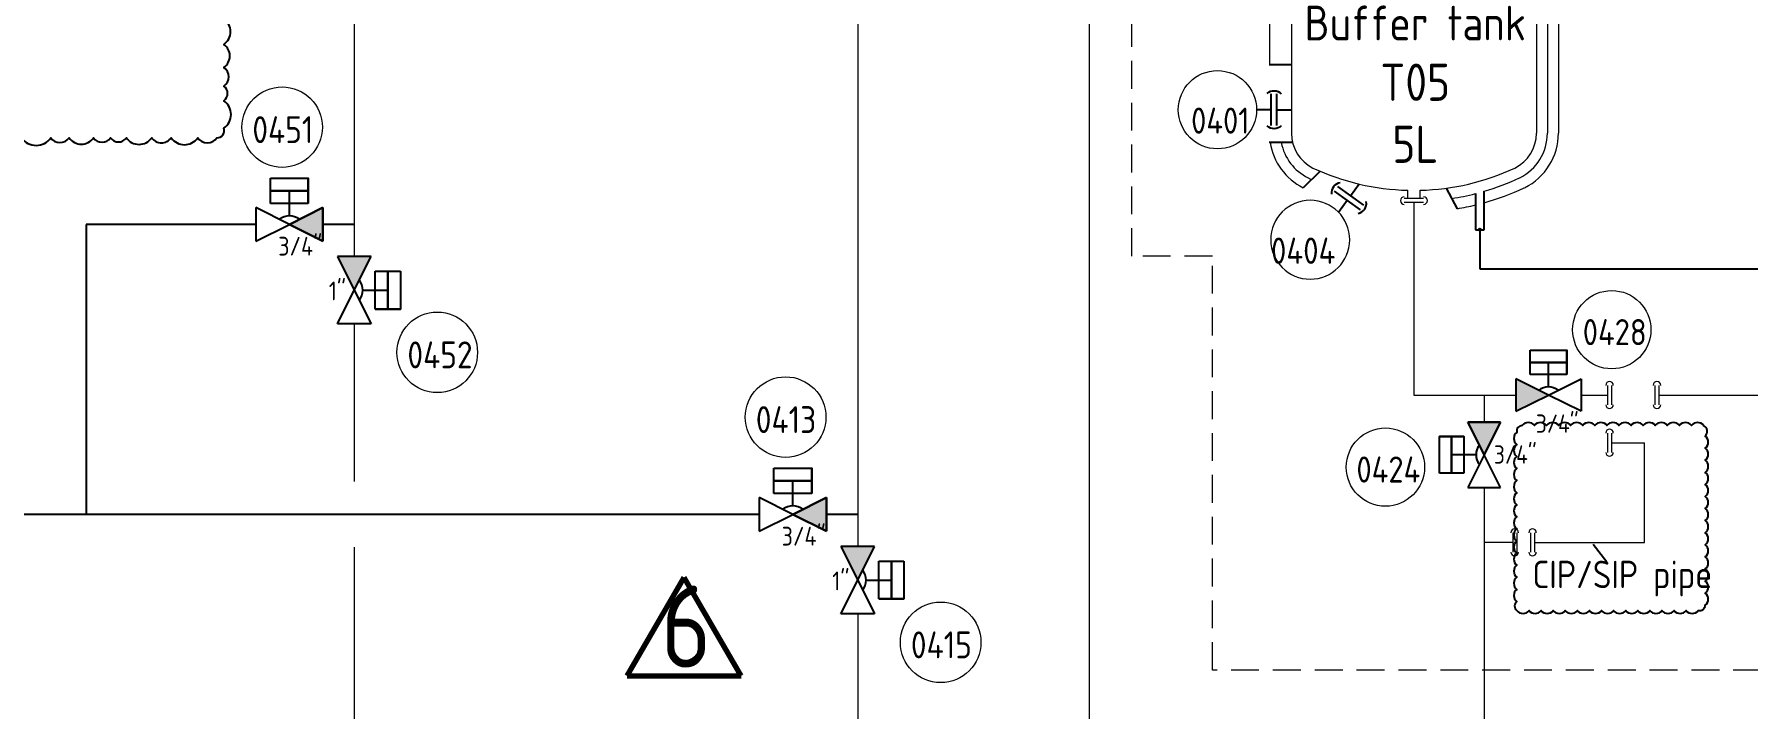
# Model space of a CAD drawing. Header units: millimetres. Extents: x -68339142 to 208, y -167 to 82456658.
# Drawn here: x -68326224 to -68325444, y 82448922 to 82449229 of the extents above; entities that cross this region are included whole.
import ezdxf

# ---------------------------------------------------------------- set-up
doc = ezdxf.new("R2010")
doc.units = ezdxf.units.MM
doc.header["$MEASUREMENT"] = 0
doc.linetypes.add('HIDDEN', pattern=[9.525, 6.35, -3.175])
doc.layers.add('Langurage', color=7, linetype='Continuous', lineweight=0)
doc.layers.add('Modle', color=161, linetype='Continuous', lineweight=70)
doc.layers.add('排管', color=10, linetype='Continuous')
doc.layers.add('药液', color=210, linetype='Continuous')
doc.styles.get("Standard").update_dxf_attribs({"font": 'gbenor.shx', "bigfont": 'gbcbig.shx'})

# ---------------------------------------------------------------- blocks, each defined once
blk = doc.blocks.new('液位计')
at = {"color": 1, "linetype": 'ByBlock', "lineweight": 9}
blk.add_circle((13.5, 0), 13.5, dxfattribs=at)
at = {"color": 1, "linetype": 'ByBlock', "lineweight": 9, "flags": 1}
for tag, p in [('YQJ_ITEMID', (24.92, 7.98)), ('YQJ_CLASS_NAME', (24.93, 3.68)), ('供电电源', (25.44, -5.23)), ('品牌', (25.35, -0.69)), ('控制方式', (25.57, -9.99)), ('量程上限', (25.3, -14.93)), ('量程下限', (25.17, -19.97)), ('输入信号类型1', (25.12, -25.29)), ('输入信号类型2', (24.95, -30.48))]:
    blk.add_attdef(tag, p, '', height=5, dxfattribs=at)
at = {"color": 1, "linetype": 'ByBlock', "lineweight": 13, "flags": 2}
blk.add_attdef('YQJ_CODE', (7.04, 0.6), '', height=9, dxfattribs=at)
at = {"color": 1, "linetype": 'ByBlock', "lineweight": 13}
blk.add_attdef('YQJ_NO', (4.42, -8.26), '', height=9, dxfattribs=at)
at = {"color": 1, "linetype": 'ByBlock', "lineweight": 9}
blk.add_attdef('尺寸', (-11.61, -20.93), '', height=6.3, dxfattribs=at)
blk = doc.blocks.new('*U145')
at = {"color": 0}
for p, q in [((-15.47, -6.33), (-15.47, 6.33)), ((-11.25, 6.33), (-11.25, -6.33)), ((-11.25, -6.33), (-11.25, 6.33)), ((-7.03, 6.33), (-7.03, -6.33)), ((0, 0), (-5.63, 11.25)), ((-5.63, 11.25), (5.62, 11.25)), ((5.62, 11.25), (0, 0)), ((0, 0), (-5.63, -11.25)), ((5.62, -11.25), (0, 0)), ((-2.81, 0), (-11.25, 0)), ((-7.03, -6.33), (-15.47, -6.33)), ((-5.63, -11.25), (5.62, -11.25))]:
    blk.add_line(p, q, dxfattribs=at)
blk.add_lwpolyline([(-7.03, 6.33), (-7.03, 6.33), (-15.47, 6.33), (-15.47, 6.33)], close=True, dxfattribs=at)
at = {"color": 1, "linetype": 'ByBlock', "lineweight": 9}
blk.add_circle((-34.08, -4.25), 13.5, dxfattribs=at)
at = {"color": 0}
blk.add_arc((2.81, 0), 5.62, 143.1301, 216.8699, dxfattribs=at)
at = {"color": 1, "linetype": 'ByBlock', "lineweight": 9}
for tag, p, height, flags in [('YQJ_CODE', (-41.8, -1.57), 9, 2), ('YQJ_ITEMID', (12.3, -9.27), 5, 1), ('YQJ_CLASS_NAME', (12.34, -15.05), 5, 1), ('品牌', (13.52, -20.57), 5, 1), ('供电电源', (13.41, -26.42), 5, 1), ('控制方式', (13.73, -33.14), 5, 1), ('输出信号类型1', (14.15, -39.41), 5, 1), ('输出信号类型2', (13.98, -46.43), 5, 1)]:
    blk.add_attdef(tag, p, '', height=height, dxfattribs=dict(at, flags=flags))
for tag, p, height in [('尺寸', (3.35, -3.05), 6.3), ('YQJ_NO', (-44.08, -9.58), 9)]:
    blk.add_attdef(tag, p, '', height=height, dxfattribs=at)
blk = doc.blocks.new('3D符号')
h = blk.add_hatch(color=256)
h.dxf.hatch_style = 1
h.paths.add_polyline_path([(-11.25, 5.625), (-11.25, -5.625), (0, 0)])
at = {"color": 0}
for p, q in [((0, 0), (-11.25, 5.625)), ((-11.25, 5.625), (-11.25, -5.625)), ((-11.25, -5.625), (0, 0))]:
    blk.add_line(p, q, dxfattribs=at)
blk = doc.blocks.new('*U460')
at = {"color": 0}
for p, q in [((-6.33, 7.03), (-6.33, 15.47)), ((-6.33, 15.47), (6.33, 15.47)), ((6.33, 11.25), (-6.33, 11.25)), ((-6.33, 11.25), (6.33, 11.25)), ((6.33, 7.03), (-6.33, 7.03)), ((0, 2.81), (0, 11.25)), ((0, 0), (-11.25, 5.62)), ((-11.25, 5.62), (-11.25, -5.62)), ((-11.25, -5.62), (0, 0)), ((0, 0), (11.25, 5.62)), ((11.25, -5.62), (0, 0)), ((11.25, 5.62), (11.25, -5.62))]:
    blk.add_line(p, q, dxfattribs=at)
blk.add_lwpolyline([(6.33, 7.03), (6.33, 7.03), (6.33, 15.47), (6.33, 15.47)], close=True, dxfattribs=at)
at = {"color": 1, "linetype": 'ByBlock', "lineweight": 9}
blk.add_circle((21.81, 22.54), 13.5, dxfattribs=at)
at = {"color": 0}
blk.add_arc((0, -2.81), 5.62, 53.1301, 126.8699, dxfattribs=at)
at = {"color": 1, "linetype": 'ByBlock', "lineweight": 9}
for tag, p, height, flags in [('YQJ_CODE', (14.1, 25.21), 9, 2), ('YQJ_ITEMID', (12.3, -9.27), 5, 1), ('YQJ_CLASS_NAME', (12.34, -15.05), 5, 1), ('品牌', (13.52, -20.57), 5, 1), ('供电电源', (13.41, -26.42), 5, 1), ('控制方式', (13.73, -33.14), 5, 1), ('输出信号类型1', (14.15, -39.41), 5, 1), ('输出信号类型2', (13.98, -46.43), 5, 1)]:
    blk.add_attdef(tag, p, '', height=height, dxfattribs=dict(at, flags=flags))
for tag, p, height in [('YQJ_NO', (11.82, 17.2), 9), ('尺寸', (-4.34, -13.01), 6.3)]:
    blk.add_attdef(tag, p, '', height=height, dxfattribs=at)
blk = doc.blocks.new('*U41')
h = blk.add_hatch(color=256)
h.dxf.hatch_style = 1
h.paths.add_polyline_path([(11.25, -5.625), (11.25, 5.625), (0, 0)])
at = {"color": 0}
for p, q in [((11.25, 5.625), (0, 0)), ((0, 0), (11.25, -5.625)), ((11.25, -5.625), (11.25, 5.625))]:
    blk.add_line(p, q, dxfattribs=at)
blk = doc.blocks.new('*U69')
at = {"color": 1, "linetype": 'ByBlock', "lineweight": 9}
blk.add_circle((13.5, 0), 13.5, dxfattribs=at)
at = {"color": 1, "linetype": 'ByBlock', "lineweight": 9, "flags": 1}
for tag, p in [('YQJ_ITEMID', (24.39, 7.98)), ('YQJ_CLASS_NAME', (24.4, 3.68)), ('供电电源', (24.91, -5.23)), ('品牌', (24.82, -0.69)), ('控制方式', (25.05, -9.99)), ('量程上限', (24.78, -14.93)), ('量程下限', (24.64, -19.97)), ('输入信号类型1', (24.59, -25.29)), ('输入信号类型2', (24.42, -30.48))]:
    blk.add_attdef(tag, p, '', height=5, dxfattribs=at)
at = {"color": 1, "linetype": 'ByBlock', "lineweight": 13, "flags": 2}
blk.add_attdef('YQJ_CODE', (7.18, -0.38), '', height=9, dxfattribs=at)
at = {"color": 1, "linetype": 'ByBlock', "lineweight": 13}
blk.add_attdef('YQJ_NO', (4.42, -8.26), '', height=9, dxfattribs=at)
at = {"color": 1, "linetype": 'ByBlock', "lineweight": 9}
blk.add_attdef('尺寸', (-11.61, -20.93), '', height=6.3, dxfattribs=at)
blk = doc.blocks.new('*U253')
at = {"color": 0}
for p, q in [((-6.33, 7.03), (-6.33, 15.47)), ((-6.33, 15.47), (6.33, 15.47)), ((6.33, 11.25), (-6.33, 11.25)), ((-6.33, 11.25), (6.33, 11.25)), ((6.33, 7.03), (-6.33, 7.03)), ((0, 2.81), (0, 11.25)), ((0, 0), (-11.25, 5.62)), ((-11.25, 5.62), (-11.25, -5.62)), ((-11.25, -5.62), (0, 0)), ((0, 0), (11.25, 5.62)), ((11.25, -5.62), (0, 0)), ((11.25, 5.62), (11.25, -5.62))]:
    blk.add_line(p, q, dxfattribs=at)
blk.add_lwpolyline([(6.33, 7.03), (6.33, 7.03), (6.33, 15.47), (6.33, 15.47)], close=True, dxfattribs=at)
at = {"color": 1, "linetype": 'ByBlock', "lineweight": 9}
blk.add_circle((-2.43, 32.59), 13.5, dxfattribs=at)
at = {"color": 0}
blk.add_arc((0, -2.81), 5.62, 53.1301, 126.8699, dxfattribs=at)
at = {"color": 1, "linetype": 'ByBlock', "lineweight": 9}
for tag, p, height, flags in [('YQJ_CODE', (-10.14, 35.26), 9, 2), ('YQJ_ITEMID', (12.3, -9.27), 5, 1), ('YQJ_CLASS_NAME', (12.34, -15.05), 5, 1), ('品牌', (13.52, -20.57), 5, 1), ('供电电源', (13.41, -26.42), 5, 1), ('控制方式', (13.73, -33.14), 5, 1), ('输出信号类型1', (14.15, -39.41), 5, 1), ('输出信号类型2', (13.98, -46.43), 5, 1)]:
    blk.add_attdef(tag, p, '', height=height, dxfattribs=dict(at, flags=flags))
for tag, p, height in [('YQJ_NO', (-12.42, 27.26), 9), ('尺寸', (-3.75, -10.48), 6.3)]:
    blk.add_attdef(tag, p, '', height=height, dxfattribs=at)
blk = doc.blocks.new('*U252')
at = {"color": 0}
for p, q in [((5.62, 11.25), (-5.63, 11.25)), ((-5.63, 11.25), (0, 0)), ((0, 0), (5.62, 11.25)), ((7.03, -6.33), (7.03, 6.33)), ((7.03, 6.33), (15.47, 6.33)), ((11.25, -6.33), (11.25, 6.33)), ((11.25, 6.33), (11.25, -6.33)), ((15.47, 6.33), (15.47, -6.33)), ((-5.63, -11.25), (0, 0)), ((0, 0), (5.62, -11.25)), ((2.81, 0), (11.25, 0)), ((5.62, -11.25), (-5.63, -11.25))]:
    blk.add_line(p, q, dxfattribs=at)
blk.add_lwpolyline([(7.03, -6.33), (7.03, -6.33), (15.47, -6.33), (15.47, -6.33)], close=True, dxfattribs=at)
at = {"color": 1, "linetype": 'ByBlock', "lineweight": 9}
blk.add_circle((27.78, -20.87), 13.5, dxfattribs=at)
at = {"color": 0}
blk.add_arc((-2.81, 0), 5.62, 323.1301, 36.8699, dxfattribs=at)
at = {"color": 1, "linetype": 'ByBlock', "lineweight": 9}
for tag, p, height in [('尺寸', (-8.54, -3.43), 6.3), ('YQJ_NO', (17.79, -26.21), 9)]:
    blk.add_attdef(tag, p, '', height=height, dxfattribs=at)
for tag, p, height, flags in [('YQJ_ITEMID', (12.3, -9.27), 5, 1), ('YQJ_CLASS_NAME', (12.34, -15.05), 5, 1), ('YQJ_CODE', (20.07, -18.2), 9, 2), ('品牌', (13.52, -20.57), 5, 1), ('供电电源', (13.41, -26.42), 5, 1), ('控制方式', (13.73, -33.14), 5, 1), ('输出信号类型1', (14.15, -39.41), 5, 1), ('输出信号类型2', (13.98, -46.43), 5, 1)]:
    blk.add_attdef(tag, p, '', height=height, dxfattribs=dict(at, flags=flags))
blk = doc.blocks.new('*U43')
h = blk.add_hatch(color=256)
h.dxf.hatch_style = 1
h.paths.add_polyline_path([(5.625, 11.25), (-5.625, 11.25), (0, 0)])
at = {"color": 0}
for p, q in [((5.625, 11.25), (-5.625, 11.25)), ((-5.625, 11.25), (0, 0)), ((0, 0), (5.625, 11.25))]:
    blk.add_line(p, q, dxfattribs=at)
blk = doc.blocks.new('卫生卡箍')
at = {"color": 0}
for p, q in [((5.01, 0), (0, 0)), ((5.01, -5.49), (5.01, 5.49)), ((6.99, -5.49), (6.99, 5.49)), ((6.99, 0), (12, 0))]:
    blk.add_line(p, q, dxfattribs=at)
for centre, start, end in [((5.97, 3.1), 46.47917, 135.78093), ((5.97, -3.1), 224.21907, 313.52083)]:
    blk.add_arc(centre, 3.47, start, end, dxfattribs=at)
blk = doc.blocks.new('*U92')
at = {"color": 0}
for p, q in [((1.11, -4.88), (0, 0)), ((-4.25, -6.1), (6.47, -3.67)), ((-3.81, -8.04), (6.91, -5.6)), ((1.55, -6.82), (2.66, -11.7))]:
    blk.add_line(p, q, dxfattribs=at)
for centre, start, end in [((-1.7, -6.51), 147.02946, 236.33122), ((4.34, -5.13), 329.28957, 58.59132)]:
    blk.add_arc(centre, 3.47, start, end, dxfattribs=at)
blk = doc.blocks.new('TANK_N_5L')
at = {"color": 7, "lineweight": 9}
for p, q in [((21.81, 25.76), (30.64, 25.76)), ((21.81, 23.99), (30.64, 23.99)), ((23.4, 23.99), (23.4, 20.2)), ((29.05, 23.99), (29.05, 20.2)), ((54.56, 25.76), (63.38, 25.76)), ((54.56, 23.99), (63.38, 23.99)), ((56.14, 23.99), (56.14, 20.2)), ((61.8, 23.99), (61.8, 20.2)), ((106.62, 25.76), (115.45, 25.76)), ((106.62, 23.99), (115.45, 23.99)), ((108.21, 23.99), (108.21, 20.2)), ((113.86, 23.99), (113.86, 20.2)), ((13.94, 14.41), (13.94, 17.33)), ((14.08, 17.53), (21.4, 20.2)), ((21.4, 20.2), (23.4, 20.2)), ((29.05, 20.2), (56.14, 20.2)), ((61.8, 20.2), (108.21, 20.2)), ((113.86, 20.2), (121.82, 20.2)), ((129.14, 17.53), (121.82, 20.2)), ((129.28, 14.41), (129.28, 17.33)), ((14.08, 14.22), (15.5, 13.7)), ((15.84, 13.21), (15.84, -77.65)), ((127.38, 13.21), (127.38, -77.65)), ((129.14, 14.22), (127.72, 13.7)), ((132.38, -1.48), (132.38, -7.24)), ((137.38, -1.48), (137.38, -7.24)), ((132.38, -13.54), (132.38, -77.65)), ((137.38, -13.54), (137.38, -77.65)), ((5.84, -22.58), (5.84, -46.54)), ((132.38, -22.58), (132.38, -46.54)), ((76.02, -107.42), (67.2, -107.42)), ((68.78, -107.42), (68.78, -103.63)), ((74.44, -107.42), (74.44, -103.63)), ((76.02, -109.19), (67.2, -109.19))]:
    blk.add_line(p, q, dxfattribs=at)
for p, q in [((26.22, 25.76), (26.22, 27.87)), ((127.38, -1.48), (137.38, -1.48)), ((15.71, -22.58), (5.71, -22.58)), ((15.71, -46.54), (5.71, -46.54)), ((16.36, -81.89), (5.71, -81.89)), ((28.9, -94.93), (21.22, -102.45)), ((86.3, -102.67), (91.37, -112.01)), ((99.6, -105.17), (99.6, -121.58)), ((103.59, -121.58), (103.59, -104.08)), ((99.6, -121.58), (103.59, -121.58))]:
    blk.add_line(p, q)
blk.add_lwpolyline([(132.38, -7.24), (151.07, -7.24), (151.07, -13.54), (132.38, -13.54)])
for centre, radius, start, end in [((21.81, 24.88), 1.73, 90, 270), ((30.64, 24.88), 1.73, 270, 90), ((54.56, 24.88), 1.73, 90, 270), ((63.38, 24.88), 1.73, 270, 90), ((106.62, 24.88), 1.73, 90, 270), ((115.45, 24.88), 1.73, 270, 90), ((14.15, 17.33), 0.21, 110.00001, 180.00001), ((129.07, 17.33), 0.21, 0, 70), ((14.15, 14.41), 0.21, 180.00001, 250.00001), ((15.32, 13.21), 0.524, 0.00001, 70.00001), ((127.9, 13.21), 0.524, 110, 180), ((129.07, 14.41), 0.21, 290, 0), ((67.2, -108.31), 1.73, 90, 270), ((76.02, -108.31), 1.73, 270, 90)]:
    blk.add_arc(centre, radius, start, end, dxfattribs=at)
at = {"linetype": 'ByBlock', "lineweight": 5}
for centre, radius, start, end in [((33.53, -77.65), 17.69, 180, 243.6122), ((109.69, -77.65), 17.69, 296.3878, 0), ((109.69, -77.65), 22.69, 296.3878, 0), ((109.69, -77.65), 27.69, 296.3878, 0), ((33.53, -77.65), 27.69, 188.81922, 243.6122), ((33.53, -77.65), 22.69, 190.78378, 243.6122), ((71.61, 5.19), 108.86, 245.03595, 268.51118), ((71.61, 5.19), 108.86, 271.48882, 294.96405), ((71.61, 5.19), 113.86, 245.03595, 245.86073), ((71.61, 5.19), 113.86, 286.31117, 294.96405), ((71.61, 5.19), 113.86, 278.70605, 284.23171), ((71.61, 5.19), 118.86, 285.60708, 294.96405), ((71.61, 5.19), 118.86, 279.57065, 283.6212)]:
    blk.add_arc(centre, radius, start, end, dxfattribs=at)
at = {"xscale": -1.32, "yscale": 1.32, "zscale": 1.32}
for p in [(15.84, 0), (15.84, -66.95)]:
    blk.add_blockref('卫生卡箍', p, dxfattribs=at)
at = {"xscale": 1.331, "yscale": 1.331, "zscale": 1.331, "rotation": 311.3793870516099}
blk.add_blockref('*U92', (46.7, -100.77), dxfattribs=at)
at = {"insert": (7.18, -19.57), "char_height": 16.9373, "width": 130.0544, "attachment_point": 1}
blk.add_mtext('\\pxqc;{\\H0.93515x;Buffer tank}\\PT05\\P5L', dxfattribs=at)
blk = doc.blocks.new('Jacket_Symbol_01')
blk.add_circle((0, 0), 0.5)

msp = doc.modelspace()

# ---------------------------------------------------------------- linework, layer by layer
at = {"color": 3}
for p, q in [((-68326200.23271, 82449142.17391), (-68326200.23271, 82449010.12236)), ((-68326122.98791, 82449142.17391), (-68326200.23271, 82449142.17391)), ((-68326078.16105, 82449142.17391), (-68326092.4235, 82449142.17391)), ((-68325893.83903, 82449010.12236), (-68326371.98566, 82449010.12236)), ((-68325849.01217, 82449010.12236), (-68325863.27461, 82449010.12236))]:
    msp.add_line(p, q, dxfattribs=at)
at = {"color": 5}
for p, q in [((-68325565.89365, 82449139.24633), (-68325565.89365, 82449121.88019)), ((-68325565.89365, 82449121.88019), (-68325231.46194, 82449121.88019))]:
    msp.add_line(p, q, dxfattribs=at)
at = {"color": 7, "lineweight": 9}
for p, q in [((-68325507.73156, 82449068.86681), (-68325507.73156, 82449060.04097)), ((-68325505.96639, 82449068.86681), (-68325505.96639, 82449060.04097)), ((-68325486.17785, 82449068.86681), (-68325486.17785, 82449060.04097)), ((-68325484.41268, 82449068.86681), (-68325484.41268, 82449060.04097)), ((-68325507.73156, 82449047.15999), (-68325507.73156, 82449038.33416)), ((-68325505.96639, 82449047.15999), (-68325505.96639, 82449038.33416)), ((-68325550.87029, 82449001.77678), (-68325550.87029, 82448992.95094)), ((-68325549.10512, 82449001.77678), (-68325549.10512, 82448992.95094)), ((-68325542.77806, 82449001.77678), (-68325542.77806, 82448992.95094)), ((-68325541.0129, 82449001.77678), (-68325541.0129, 82448992.95094))]:
    msp.add_line(p, q, dxfattribs=at)
msp.add_line((-68325514.27793, 82448996.53775), (-68325508.11326, 82448988.52901))
msp.add_lwpolyline([(-68326229.62488, 82449181.56637, 0.52056705), (-68326216.30742, 82449181.56637, 0.52056705), (-68326207.99987, 82449181.56637, 0.52056705), (-68326196.83885, 82449181.56637, 0.52056705), (-68326189.16019, 82449181.56637, 0.52056705), (-68326181.92221, 82449181.56637, 0.52056705), (-68326170.4031, 82449181.56637, 0.52056705), (-68326161.49231, 82449181.56637, 0.52056705), (-68326149.46232, 82449181.56637, 0.52056705), (-68326140.67055, 82449181.56637, 0.52056705), (-68326137.55573, 82449185.92839, 0.52056705), (-68326137.55573, 82449198.45481, 0.52056705), (-68326137.55573, 82449205.13226, 0.52056705), (-68326137.55573, 82449213.61661, 0.52056705), (-68326137.55573, 82449224.09077, 0.52056705), (-68326137.55573, 82449235.7879, 0.52056705)], format="xyb")
msp.add_lwpolyline([(-68325548.97251, 82448966.39368, 0.52056705), (-68325543.47251, 82448966.39368, 0.52056705), (-68325537.97251, 82448966.39368, 0.52056705), (-68325532.47251, 82448966.39368, 0.52056705), (-68325526.97251, 82448966.39368, 0.52056705), (-68325521.47251, 82448966.39368, 0.52056705), (-68325515.97251, 82448966.39368, 0.52056705), (-68325510.47251, 82448966.39368, 0.52056705), (-68325504.97251, 82448966.39368, 0.52056705), (-68325499.47251, 82448966.39368, 0.52056705), (-68325493.97251, 82448966.39368, 0.52056705), (-68325488.47251, 82448966.39368, 0.52056705), (-68325482.97251, 82448966.39368, 0.52056705), (-68325477.47251, 82448966.39368, 0.52056705), (-68325471.97251, 82448966.39368, 0.52056705), (-68325466.47251, 82448966.39368, 0.52056705), (-68325463.32212, 82448968.74329, 0.52056705), (-68325463.32212, 82448974.24329, 0.52056705), (-68325463.32212, 82448979.74329, 0.52056705), (-68325463.32212, 82448985.24329, 0.52056705), (-68325463.32212, 82448990.74329, 0.52056705), (-68325463.32212, 82448996.24329, 0.52056705), (-68325463.32212, 82449001.74329, 0.52056705), (-68325463.32212, 82449007.24329, 0.52056705), (-68325463.32212, 82449012.74329, 0.52056705), (-68325463.32212, 82449018.24329, 0.52056705), (-68325463.32212, 82449023.74329, 0.52056705), (-68325463.32212, 82449029.24329, 0.52056705), (-68325463.32212, 82449034.74329, 0.52056705), (-68325463.32212, 82449040.24329, 0.52056705), (-68325463.32212, 82449045.74329, 0.52056705), (-68325464.03733, 82449050.52808, 0.52056705), (-68325469.53733, 82449050.52808, 0.52056705), (-68325475.03733, 82449050.52808, 0.52056705), (-68325480.53733, 82449050.52808, 0.52056705), (-68325486.03733, 82449050.52808, 0.52056705), (-68325491.53733, 82449050.52808, 0.52056705), (-68325497.03733, 82449050.52808, 0.52056705), (-68325502.53733, 82449050.52808, 0.52056705), (-68325508.03733, 82449050.52808, 0.52056705), (-68325513.53733, 82449050.52808, 0.52056705), (-68325519.03733, 82449050.52808, 0.52056705), (-68325524.53733, 82449050.52808, 0.52056705), (-68325530.03733, 82449050.52808, 0.52056705), (-68325535.53733, 82449050.52808, 0.52056705), (-68325541.03733, 82449050.52808, 0.52056705), (-68325546.53733, 82449050.52808, 0.52056705), (-68325548.97251, 82449047.46326, 0.52056705), (-68325548.97251, 82449041.96326, 0.52056705), (-68325548.97251, 82449036.46326, 0.52056705), (-68325548.97251, 82449030.96326, 0.52056705), (-68325548.97251, 82449025.46326, 0.52056705), (-68325548.97251, 82449019.96326, 0.52056705), (-68325548.97251, 82449014.46326, 0.52056705), (-68325548.97251, 82449008.96326, 0.52056705), (-68325548.97251, 82449003.46326, 0.52056705), (-68325548.97251, 82448997.96326, 0.52056705), (-68325548.97251, 82448992.46326, 0.52056705), (-68325548.97251, 82448986.96326, 0.52056705), (-68325548.97251, 82448981.46326, 0.52056705), (-68325548.97251, 82448975.96326, 0.52056705), (-68325548.97251, 82448970.46326, 0.52056705)], format="xyb", close=True)
for centre, start, end in [((-68325506.84897, 82449068.86681), 0, 180), ((-68325485.29526, 82449068.86681), 0, 180), ((-68325506.84897, 82449060.04097), 180, 0), ((-68325485.29526, 82449060.04097), 180, 0), ((-68325506.84897, 82449047.15999), 0, 180), ((-68325506.84897, 82449038.33416), 180, 0), ((-68325549.98771, 82449001.77678), 0, 180), ((-68325541.89548, 82449001.77678), 0, 180), ((-68325549.98771, 82448992.95094), 180, 0), ((-68325541.89548, 82448992.95094), 180, 0)]:
    msp.add_arc(centre, 1.72828, start, end, dxfattribs=at)
at = {"layer": 'Langurage', "linetype": 'HIDDEN', "ltscale": 2}
for p, q in [((-68325724.2675, 82449127.71926), (-68325724.2675, 82449282.35675)), ((-68325687.56981, 82449127.71926), (-68325724.2675, 82449127.71926))]:
    msp.add_line(p, q, dxfattribs=at)
msp.add_lwpolyline([(-68325687.56981, 82449280.48579), (-68325687.56981, 82449454.85981), (-68325037.74594, 82449454.85981), (-68325037.74594, 82448939.1853), (-68325687.56981, 82448939.1853), (-68325687.56981, 82449127.71926)], dxfattribs=at)
at = {"layer": 'Modle'}
for p, q in [((-68325953.98087, 82448936.52074), (-68325928.05934, 82448981.41815)), ((-68325902.1378, 82448936.52074), (-68325928.05934, 82448981.41815)), ((-68325953.98087, 82448936.52074), (-68325902.1378, 82448936.52074))]:
    msp.add_line(p, q, dxfattribs=at)
at = {"layer": '排管', "color": 1, "linetype": 'ByBlock', "lineweight": 9}
for p, q in [((-68325849.01217, 82449493.92519), (-68325849.01217, 82448995.45286)), ((-68325849.01217, 82448964.88844), (-68325849.01217, 82448728.8475))]:
    msp.add_line(p, q, dxfattribs=at)
at = {"layer": '排管', "lineweight": 9}
for p, q in [((-68326078.16105, 82449386.55397), (-68326078.16105, 82449127.5044)), ((-68325743.65658, 82449354.29647), (-68325743.65561, 82448701.60968)), ((-68326078.16105, 82449096.93998), (-68326078.16105, 82449025.12236)), ((-68325505.96639, 82449042.74707), (-68325490.95315, 82449042.74707)), ((-68325490.95315, 82448997.36386), (-68325490.95315, 82449042.74707)), ((-68325563.86424, 82449022.38718), (-68325563.86424, 82448897.64997)), ((-68326078.16105, 82448995.12236), (-68326078.16105, 82448729.68236)), ((-68325550.87029, 82448997.36386), (-68325563.86424, 82448997.36386)), ((-68325541.0129, 82448997.36386), (-68325490.95315, 82448997.36386))]:
    msp.add_line(p, q, dxfattribs=at)
at = {"layer": '药液', "color": 6, "lineweight": 9}
for p, q in [((-68325595.87745, 82449152.13525), (-68325595.87745, 82449064.45389)), ((-68325595.87745, 82449064.45389), (-68325549.48199, 82449064.45389)), ((-68325563.86424, 82449064.45389), (-68325563.86424, 82449052.08718)), ((-68325519.78199, 82449064.45389), (-68325507.73156, 82449064.45389)), ((-68325484.41268, 82449064.45389), (-68325366.76365, 82449064.45389))]:
    msp.add_line(p, q, dxfattribs=at)

# ---------------------------------------------------------------- block references
for name, p in [('TANK_N_5L', (-68325667.4875, 82449261.32457)), ('Jacket_Symbol_01', (-68325565.89365, 82449139.74633))]:
    msp.add_blockref(name, p)
ref = msp.add_blockref('液位计', (-68325703.1275, 82449194.37655), dxfattribs=dict(xscale=1.32, yscale=1.32, zscale=1.32))
ref.add_attrib('YQJ_NO', '0401', (-68325697.29377, 82449183.47274), dxfattribs={"color": 1, "linetype": 'ByBlock', "lineweight": 13, "height": 11.88})
ref = msp.add_blockref('*U253', (-68326107.70571, 82449142.17391), dxfattribs=dict(xscale=1.3584186, yscale=1.3584186, zscale=1.3584186))
ref.add_attrib('YQJ_NO', '0451', (-68326124.57654, 82449179.19797), dxfattribs={"color": 1, "linetype": 'ByBlock', "lineweight": 9, "height": 12.225767})
ref.add_attrib('尺寸', '3/4"', (-68326112.79799, 82449127.94016), dxfattribs={"color": 1, "linetype": 'ByBlock', "lineweight": 9, "height": 8.558037})
at = {"xscale": 1.3584186, "yscale": 1.3584186, "zscale": 1.3584186}
for name, p in [('*U41', (-68326107.70571, 82449142.17391)), ('*U43', (-68326078.16105, 82449112.22219)), ('*U41', (-68325878.55682, 82449010.12236)), ('*U43', (-68325849.01217, 82448980.17065))]:
    msp.add_blockref(name, p, dxfattribs=at)
ref = msp.add_blockref('*U69', (-68325625.11399, 82449135.17248), dxfattribs=dict(xscale=-1.331, yscale=1.331, zscale=1.331))
ref.add_attrib('YQJ_NO', '0404', (-68325660.93597, 82449124.17781), dxfattribs={"color": 1, "linetype": 'ByBlock', "lineweight": 13, "height": 11.979})
ref = msp.add_blockref('*U252', (-68326078.16105, 82449112.22219), dxfattribs=dict(xscale=1.3584186, yscale=1.3584186, zscale=1.3584186))
ref.add_attrib('YQJ_NO', '0452', (-68326053.99574, 82449076.62385), dxfattribs={"color": 1, "linetype": 'ByBlock', "lineweight": 9, "height": 12.225767})
ref.add_attrib('尺寸', '1"', (-68326089.76763, 82449107.56945), dxfattribs={"color": 1, "linetype": 'ByBlock', "lineweight": 9, "height": 8.558037})
at = {"color": 7, "linetype": 'ByBlock'}
ref = msp.add_blockref('*U460', (-68325534.63199, 82449064.45389), dxfattribs=dict(at, xscale=1.32, yscale=1.32, zscale=1.32))
ref.add_attrib('YQJ_NO', '0428', (-68325519.02877, 82449087.15846), dxfattribs={"color": 1, "linetype": 'ByBlock', "lineweight": 9, "height": 11.88})
ref.add_attrib('尺寸', '3/4"', (-68325540.35443, 82449047.27982), dxfattribs={"color": 1, "linetype": 'ByBlock', "lineweight": 9, "height": 8.316})
ref = msp.add_blockref('*U253', (-68325878.55682, 82449010.12236), dxfattribs=dict(xscale=1.3584186, yscale=1.3584186, zscale=1.3584186))
ref.add_attrib('YQJ_NO', '0413', (-68325895.42765, 82449047.14643), dxfattribs={"color": 1, "linetype": 'ByBlock', "lineweight": 9, "height": 12.225767})
ref.add_attrib('尺寸', '3/4"', (-68325883.6491, 82448995.88861), dxfattribs={"color": 1, "linetype": 'ByBlock', "lineweight": 9, "height": 8.558037})
at = {"xscale": 1.32, "yscale": 1.32, "zscale": 1.32}
for name, p, rotation in [('*U41', (-68325534.63199, 82449064.45389), 180), ('3D符号', (-68325563.86424, 82449037.23718), 270)]:
    msp.add_blockref(name, p, dxfattribs=dict(at, rotation=rotation))
at = {"color": 7, "linetype": 'ByBlock'}
ref = msp.add_blockref('*U145', (-68325563.86424, 82449037.23718), dxfattribs=dict(at, xscale=1.32, yscale=1.32, zscale=1.32))
ref.add_attrib('YQJ_NO', '0424', (-68325622.04413, 82449024.58847), dxfattribs={"color": 1, "linetype": 'ByBlock', "lineweight": 9, "height": 11.88})
ref.add_attrib('尺寸', '3/4"', (-68325559.446, 82449033.20834), dxfattribs={"color": 1, "linetype": 'ByBlock', "lineweight": 9, "height": 8.316})
ref = msp.add_blockref('*U252', (-68325849.01217, 82448980.17065), dxfattribs=dict(xscale=1.3584186, yscale=1.3584186, zscale=1.3584186))
ref.add_attrib('YQJ_NO', '0415', (-68325824.84685, 82448944.57231), dxfattribs={"color": 1, "linetype": 'ByBlock', "lineweight": 9, "height": 12.225767})
ref.add_attrib('尺寸', '1"', (-68325860.61874, 82448975.51791), dxfattribs={"color": 1, "linetype": 'ByBlock', "lineweight": 9, "height": 8.558037})

# ---------------------------------------------------------------- texts
at = {"color": 3, "lineweight": 9, "insert": (-68325541.90036, 82448988.99869), "char_height": 12.4831143, "width": 120.1127392, "attachment_point": 1}
msp.add_mtext('CIP/SIP pipe', dxfattribs=at)
at = {"layer": 'Modle'}
msp.add_text('6', height=37.2908, dxfattribs=at).set_placement((-68325938.65929, 82448940.37219))

doc.saveas('drawing.dxf')
